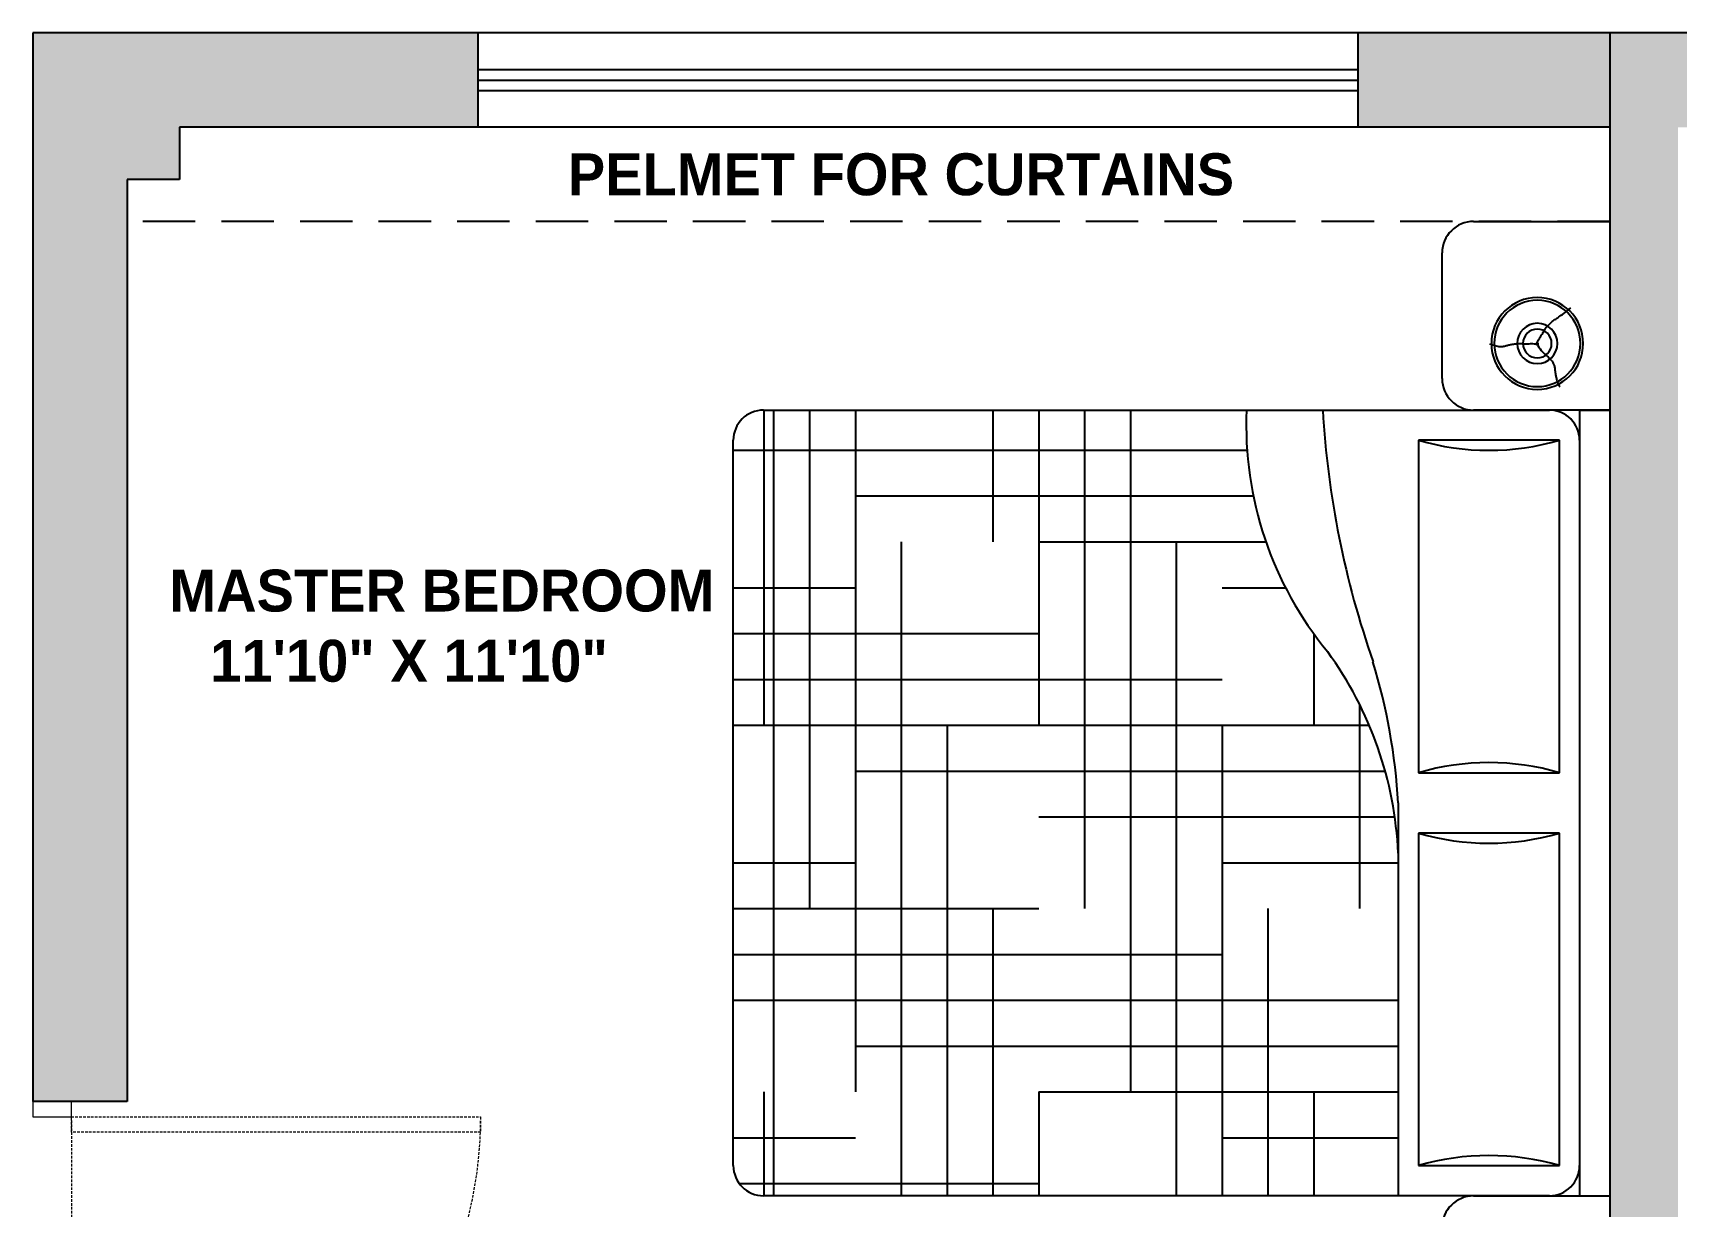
# Model space of a CAD drawing. Header units: inches. Extents: x 9636 to 21597, y -10243 to 557.
# Drawn here: x 15504.3 to 15661.1, y -7200.8 to -7088.8 of the extents above; entities that cross this region are included whole.
import ezdxf

# ---------------------------------------------------------------- set-up
doc = ezdxf.new("R2010")
doc.units = ezdxf.units.IN
doc.header["$MEASUREMENT"] = 0
for name, pattern in [('DASHED', [0.75, 0.5, -0.25]), ('DASHED2', [0.375, 0.25, -0.125]), ('HIDDEN', [0.375, 0.25, -0.125])]:
    doc.linetypes.add(name, pattern=pattern)
for name, color, linetype in [('A-Door-Frame', 1, 'Continuous'), ('A-Door-Swing', 8, 'HIDDEN'), ('IEL-HATCH-002', 7, 'Continuous'), ('TEFRİŞ', 11, 'Continuous')]:
    doc.layers.add(name, color=color, linetype=linetype)
doc.styles.add('MtXpl_Stylus_BT', font='')
doc.styles.get('MtXpl_Stylus_BT').set_extended_font_data('Stylus BT', bold=True)
pattern_1 = [(360, (14830.3, -3899.9), (744, 744), [744, -744]), (360, (14830.3, -4023.9), (744, 744), [744, -744]), (360, (14830.3, -4147.9), (744, 744), [744, -744]), (360, (14830.3, -4271.9), (744, 744), [744, -744]), (360, (14830.3, -4395.9), (744, 744), [744, -744]), (360, (14830.3, -4519.9), (744, 744), [744, -744]), (360, (14830.3, -4643.9), (744, 744), [744, -744]), (270, (15574.3, -3899.9), (-744, -744), [744, -744]), (270, (15698.3, -3899.9), (-744, -744), [744, -744]), (270, (15822.3, -3899.9), (-744, -744), [744, -744]), (270, (15946.3, -3899.9), (-744, -744), [744, -744]), (270, (16070.3, -3899.9), (-744, -744), [744, -744]), (270, (16194.3, -3899.9), (-744, -744), [744, -744]), (270, (16318.3, -3899.9), (-744, -744), [744, -744])]

msp = doc.modelspace()

# ---------------------------------------------------------------- hatches: boundary and pattern name
at = {"layer": 'IEL-HATCH-002', "true_color": 0x939598, "transparency": 33554687}
h = msp.add_hatch(color=252, dxfattribs=at)
h.dxf.hatch_style = 1
h.paths.add_polyline_path([(15546.79, -7088.83), (15504.29, -7088.83), (15504.29, -7190.83), (15507.96, -7190.83), (15513.29, -7190.83), (15513.29, -7102.83), (15518.29, -7102.83), (15518.29, -7097.83), (15546.79, -7097.83)])
h.paths.add_polyline_path([(15654.79, -7088.83), (15630.79, -7088.83), (15630.79, -7097.83), (15654.79, -7097.83)])
h.paths.add_polyline_path([(15733.29, -7088.83), (15654.79, -7088.83), (15654.79, -7307.83), (15661.29, -7307.83), (15661.29, -7097.83), (15733.29, -7097.83)])
h.paths.add_polyline_path([(15762.29, -7307.83), (15738.29, -7307.83), (15738.29, -7193.83), (15734.62, -7193.83), (15733.29, -7193.83), (15733.29, -7307.83), (15661.29, -7307.83), (15654.79, -7307.83), (15654.79, -7316.83), (15661.29, -7316.83), (15733.29, -7316.83), (15762.29, -7316.83), (15762.29, -7313.16)])
h.paths.add_polyline_path([(15654.79, -7307.83), (15513.29, -7307.83), (15513.29, -7288.12), (15513.29, -7244.83), (15522.79, -7244.83), (15522.79, -7239.83), (15513.29, -7239.83), (15513.29, -7232.83), (15504.29, -7232.83), (15504.29, -7316.83), (15654.79, -7316.83)])
h.paths.add_polyline_path([(15974.29, -7088.83), (15944.69, -7088.83), (15944.69, -7097.83), (15965.29, -7097.83), (15965.29, -7289.83), (15965.29, -7295.83), (15965.29, -7307.83), (15805.29, -7307.83), (15805.29, -7316.83), (15974.29, -7316.83)])
h.paths.add_polyline_path([(15852.69, -7088.83), (15834.69, -7088.83), (15834.69, -7097.83), (15852.69, -7097.83)], flags=17)
h.paths.add_polyline_path([(15761.69, -7088.83), (15733.29, -7088.83), (15733.29, -7163.83), (15738.29, -7163.83), (15738.29, -7097.83), (15761.69, -7097.83)])
h = msp.add_hatch(dxfattribs=at)
h.set_pattern_fill('AR-PARQ1', color=252, scale=62, angle=-90)
h.set_pattern_definition(pattern_1)
h.paths.add_polyline_path([(15634.6, -7199.83), (15634.6, -7167.13, 0.147224), (15627.87, -7147.9, -0.185244), (15620.12, -7124.83), (15574.02, -7124.83, 0.414214), (15571.13, -7127.71), (15571.13, -7196.94, 0.414214), (15574.02, -7199.83)])
h = msp.add_hatch(dxfattribs=at)
h.set_pattern_fill('AR-PARQ1', color=252, scale=62, angle=-90)
h.set_pattern_definition(pattern_1)
h.paths.add_polyline_path([(15634.6, -7199.83), (15634.6, -7167.13, 0.147224), (15627.87, -7147.9, -0.185244), (15620.12, -7124.83), (15574.02, -7124.83, 0.414214), (15571.13, -7127.71), (15571.13, -7196.94, 0.414214), (15574.02, -7199.83)])

# ---------------------------------------------------------------- linework, layer by layer
at = {"color": 252, "true_color": 0x939598}
for p, q in [((15654.79, -7088.83), (15504.29, -7088.83)), ((15504.29, -7088.83), (15504.29, -7190.83)), ((15546.79, -7097.83), (15546.79, -7088.83)), ((15630.79, -7097.83), (15630.79, -7088.83)), ((15733.29, -7088.83), (15654.79, -7088.83)), ((15654.79, -7088.83), (15654.79, -7316.83)), ((15546.79, -7092.33), (15630.79, -7092.33)), ((15546.79, -7093.33), (15630.79, -7093.33)), ((15546.79, -7094.33), (15630.79, -7094.33)), ((15654.79, -7097.83), (15518.29, -7097.83)), ((15518.29, -7097.83), (15518.29, -7102.83)), ((15518.29, -7102.83), (15513.29, -7102.83)), ((15513.29, -7102.83), (15513.29, -7190.83)), ((15641.79, -7106.83), (15654.79, -7106.83)), ((15654.79, -7106.83), (15654.79, -7124.83)), ((15638.79, -7121.83), (15638.79, -7109.83)), ((15654.79, -7124.83), (15641.79, -7124.83)), ((15513.29, -7190.83), (15504.29, -7190.83)), ((15641.79, -7199.83), (15654.79, -7199.83)), ((15654.79, -7199.83), (15654.79, -7217.83))]:
    msp.add_line(p, q, dxfattribs=at)
at = {"color": 252, "linetype": 'DASHED', "ltscale": 10, "true_color": 0x939598}
msp.add_line((15654.79, -7106.83), (15513.29, -7106.83), dxfattribs=at)
at = {"color": 252, "linetype": 'ByBlock', "true_color": 0x939598}
for p, q in [((15574.02, -7124.83), (15649.02, -7124.83)), ((15651.9, -7124.83), (15651.9, -7199.83)), ((15651.9, -7124.83), (15654.79, -7124.83)), ((15654.79, -7124.83), (15654.79, -7199.83)), ((15571.13, -7196.94), (15571.13, -7127.71)), ((15649.98, -7127.71), (15636.52, -7127.71)), ((15636.52, -7127.71), (15636.52, -7159.44)), ((15649.98, -7159.44), (15649.98, -7127.71)), ((15636.52, -7159.44), (15649.98, -7159.44)), ((15634.6, -7162.33), (15634.6, -7199.83)), ((15636.52, -7165.21), (15636.52, -7196.94)), ((15649.98, -7165.21), (15636.52, -7165.21)), ((15649.98, -7196.94), (15649.98, -7165.21)), ((15636.52, -7196.94), (15649.98, -7196.94)), ((15649.02, -7199.83), (15574.02, -7199.83)), ((15651.9, -7199.83), (15654.79, -7199.83))]:
    msp.add_line(p, q, dxfattribs=at)
at = {"color": 252, "true_color": 0x939598}
for centre, start, end in [((15641.79, -7109.83), 90, 180), ((15641.79, -7121.83), 180, 270), ((15641.79, -7202.83), 90, 180)]:
    msp.add_arc(centre, 3, start, end, dxfattribs=at)
at = {"color": 252, "linetype": 'ByBlock', "true_color": 0x939598}
for centre, radius, start, end in [((15574.02, -7127.71), 2.88, 90, 180), ((15654.07, -7126.27), 33.98, 177.5673, 219.5461), ((15715.93, -7119.62), 88.69, 183.3665, 199.2534), ((15649.02, -7127.71), 2.88, 0, 90), ((15643.25, -7104.63), 24.04, 253.7398, 286.2602), ((15599.28, -7168.7), 35.35, 2.5398, 36.0403), ((15577.1, -7165.65), 57.59, 3.3065, 16.9429), ((15643.25, -7182.52), 24.04, 73.7398, 106.2602), ((15643.25, -7142.13), 24.04, 253.7398, 286.2602), ((15574.02, -7196.94), 2.88, 180, 270), ((15643.25, -7220.02), 24.04, 73.7398, 106.2602), ((15649.02, -7196.94), 2.88, 270, 0)]:
    msp.add_arc(centre, radius, start, end, dxfattribs=at)
at = {"layer": 'A-Door-Frame', "color": 252, "lineweight": 5, "true_color": 0x939598}
msp.add_line((15504.29, -7190.83), (15507.96, -7190.83), dxfattribs=at)
msp.add_lwpolyline([(15504.29, -7190.83), (15504.29, -7192.29), (15507.96, -7192.29), (15507.96, -7190.83)], dxfattribs=at)
at = {"layer": 'A-Door-Swing', "color": 252, "linetype": 'DASHED2', "lineweight": 5, "true_color": 0x939598}
msp.add_line((15507.96, -7192.64), (15507.96, -7231.71), dxfattribs=at)
msp.add_lwpolyline([(15507.96, -7192.29), (15547.02, -7192.29), (15547.02, -7193.76), (15507.96, -7193.76)], close=True, dxfattribs=at)
msp.add_arc((15507.96, -7192.29), 39.07, 270, 0, dxfattribs=at)
at = {"layer": 'IEL-HATCH-002', "color": 252, "linetype": 'Continuous', "true_color": 0x939598, "transparency": 33554687}
for p, q in [((15574.04, -7124.83), (15574.04, -7154.91)), ((15578.41, -7124.83), (15578.41, -7172.41)), ((15582.79, -7124.83), (15582.79, -7189.91)), ((15595.91, -7124.83), (15595.91, -7137.41)), ((15600.29, -7124.83), (15600.29, -7154.91)), ((15604.66, -7124.83), (15604.66, -7172.41)), ((15609.04, -7124.83), (15609.04, -7189.91)), ((15571.13, -7128.66), (15620.17, -7128.66)), ((15582.79, -7133.03), (15620.77, -7133.03)), ((15587.16, -7137.41), (15587.16, -7199.83)), ((15600.29, -7137.41), (15621.97, -7137.41)), ((15613.41, -7137.41), (15613.41, -7199.83)), ((15571.13, -7141.78), (15582.79, -7141.78)), ((15617.79, -7141.78), (15623.84, -7141.78)), ((15571.13, -7146.16), (15600.29, -7146.16)), ((15626.54, -7146.19), (15626.54, -7154.91)), ((15571.13, -7150.53), (15617.79, -7150.53)), ((15630.91, -7152.92), (15630.91, -7172.41)), ((15571.13, -7154.91), (15631.83, -7154.91)), ((15591.54, -7154.91), (15591.54, -7199.83)), ((15617.79, -7154.91), (15617.79, -7199.83)), ((15582.79, -7159.28), (15633.35, -7159.28)), ((15600.29, -7163.66), (15634.27, -7163.66)), ((15571.13, -7168.03), (15582.79, -7168.03)), ((15617.79, -7168.03), (15634.6, -7168.03)), ((15571.13, -7172.41), (15600.29, -7172.41)), ((15595.91, -7172.41), (15595.91, -7199.83)), ((15622.16, -7172.41), (15622.16, -7199.83)), ((15571.13, -7176.78), (15617.79, -7176.78)), ((15571.13, -7181.16), (15634.6, -7181.16)), ((15582.79, -7185.53), (15634.6, -7185.53)), ((15574.04, -7189.91), (15574.04, -7199.83)), ((15600.29, -7189.91), (15600.29, -7199.83)), ((15600.29, -7189.91), (15634.6, -7189.91)), ((15626.54, -7189.91), (15626.54, -7199.83)), ((15571.13, -7194.28), (15582.79, -7194.28)), ((15617.79, -7194.28), (15634.6, -7194.28)), ((15571.7, -7198.66), (15600.29, -7198.66))]:
    msp.add_line(p, q, dxfattribs=at)
at = {"layer": 'TEFRİŞ', "color": 252, "linetype": 'Continuous', "true_color": 0x939598}
for p, q in [((15650.41, -7115.6), (15650.55, -7115.49)), ((15650.41, -7115.6), (15650.55, -7115.49)), ((15650.55, -7115.49), (15650.71, -7115.37)), ((15650.55, -7115.49), (15650.71, -7115.37)), ((15650.71, -7115.37), (15650.88, -7115.23)), ((15650.71, -7115.37), (15650.88, -7115.23)), ((15650.88, -7115.23), (15651.06, -7115.07)), ((15650.88, -7115.23), (15651.06, -7115.07)), ((15648.58, -7117.16), (15648.63, -7117.09)), ((15648.58, -7117.16), (15648.63, -7117.09)), ((15648.63, -7117.09), (15648.68, -7117.02)), ((15648.63, -7117.09), (15648.68, -7117.02)), ((15648.68, -7117.02), (15648.73, -7116.95)), ((15648.68, -7117.02), (15648.73, -7116.95)), ((15648.73, -7116.95), (15648.78, -7116.88)), ((15648.73, -7116.95), (15648.78, -7116.88)), ((15648.78, -7116.88), (15648.84, -7116.82)), ((15648.78, -7116.88), (15648.84, -7116.82)), ((15648.84, -7116.82), (15648.9, -7116.75)), ((15648.84, -7116.82), (15648.9, -7116.75)), ((15648.9, -7116.75), (15648.96, -7116.69)), ((15648.9, -7116.75), (15648.96, -7116.69)), ((15648.96, -7116.69), (15649.02, -7116.63)), ((15648.96, -7116.69), (15649.02, -7116.63)), ((15649.02, -7116.63), (15649.09, -7116.56)), ((15649.02, -7116.63), (15649.09, -7116.56)), ((15649.09, -7116.56), (15649.16, -7116.5)), ((15649.09, -7116.56), (15649.16, -7116.5)), ((15649.16, -7116.5), (15649.23, -7116.44)), ((15649.16, -7116.5), (15649.23, -7116.44)), ((15649.23, -7116.44), (15649.3, -7116.38)), ((15649.23, -7116.44), (15649.3, -7116.38)), ((15649.3, -7116.38), (15649.38, -7116.32)), ((15649.3, -7116.38), (15649.38, -7116.32)), ((15649.38, -7116.32), (15649.46, -7116.26)), ((15649.38, -7116.32), (15649.46, -7116.26)), ((15649.46, -7116.26), (15649.54, -7116.2)), ((15649.46, -7116.26), (15649.54, -7116.2)), ((15649.54, -7116.2), (15649.63, -7116.14)), ((15649.54, -7116.2), (15649.63, -7116.14)), ((15649.63, -7116.14), (15649.72, -7116.07)), ((15649.63, -7116.14), (15649.72, -7116.07)), ((15649.72, -7116.07), (15649.82, -7116.01)), ((15649.72, -7116.07), (15649.82, -7116.01)), ((15649.82, -7116.01), (15649.92, -7115.94)), ((15649.82, -7116.01), (15649.92, -7115.94)), ((15649.92, -7115.94), (15650.03, -7115.86)), ((15649.92, -7115.94), (15650.03, -7115.86)), ((15650.03, -7115.86), (15650.15, -7115.78)), ((15650.03, -7115.86), (15650.15, -7115.78)), ((15650.15, -7115.78), (15650.27, -7115.7)), ((15650.15, -7115.78), (15650.27, -7115.7)), ((15650.27, -7115.7), (15650.41, -7115.6)), ((15650.27, -7115.7), (15650.41, -7115.6)), ((15643.48, -7118.58), (15643.35, -7118.53)), ((15643.48, -7118.58), (15643.35, -7118.53)), ((15643.61, -7118.62), (15643.48, -7118.58)), ((15643.61, -7118.62), (15643.48, -7118.58)), ((15643.74, -7118.67), (15643.61, -7118.62)), ((15643.74, -7118.67), (15643.61, -7118.62)), ((15645.15, -7118.65), (15645.07, -7118.67)), ((15645.15, -7118.65), (15645.07, -7118.67)), ((15645.23, -7118.63), (15645.15, -7118.65)), ((15645.23, -7118.63), (15645.15, -7118.65)), ((15645.3, -7118.61), (15645.23, -7118.63)), ((15645.3, -7118.61), (15645.23, -7118.63)), ((15645.38, -7118.6), (15645.3, -7118.61)), ((15645.38, -7118.6), (15645.3, -7118.61)), ((15645.46, -7118.58), (15645.38, -7118.6)), ((15645.46, -7118.58), (15645.38, -7118.6)), ((15645.54, -7118.57), (15645.46, -7118.58)), ((15645.54, -7118.57), (15645.46, -7118.58)), ((15645.61, -7118.56), (15645.54, -7118.57)), ((15645.61, -7118.56), (15645.54, -7118.57)), ((15645.69, -7118.55), (15645.61, -7118.56)), ((15645.69, -7118.55), (15645.61, -7118.56)), ((15645.77, -7118.54), (15645.69, -7118.55)), ((15645.77, -7118.54), (15645.69, -7118.55)), ((15645.84, -7118.53), (15645.77, -7118.54)), ((15645.84, -7118.53), (15645.77, -7118.54)), ((15645.92, -7118.53), (15645.84, -7118.53)), ((15645.92, -7118.53), (15645.84, -7118.53)), ((15646, -7118.52), (15645.92, -7118.53)), ((15646, -7118.52), (15645.92, -7118.53)), ((15646.07, -7118.52), (15646, -7118.52)), ((15646.07, -7118.52), (15646, -7118.52)), ((15646.15, -7118.52), (15646.07, -7118.52)), ((15646.15, -7118.52), (15646.07, -7118.52)), ((15646.23, -7118.52), (15646.15, -7118.52)), ((15646.23, -7118.52), (15646.15, -7118.52)), ((15646.32, -7118.52), (15646.23, -7118.52)), ((15646.32, -7118.52), (15646.23, -7118.52)), ((15646.4, -7118.52), (15646.32, -7118.52)), ((15646.4, -7118.52), (15646.32, -7118.52)), ((15646.49, -7118.53), (15646.4, -7118.52)), ((15646.49, -7118.53), (15646.4, -7118.52)), ((15646.58, -7118.53), (15646.49, -7118.53)), ((15646.58, -7118.53), (15646.49, -7118.53)), ((15646.67, -7118.53), (15646.58, -7118.53)), ((15646.67, -7118.53), (15646.58, -7118.53)), ((15646.76, -7118.53), (15646.67, -7118.53)), ((15646.76, -7118.53), (15646.67, -7118.53)), ((15646.86, -7118.53), (15646.76, -7118.53)), ((15646.86, -7118.53), (15646.76, -7118.53)), ((15646.96, -7118.53), (15646.86, -7118.53)), ((15646.96, -7118.53), (15646.86, -7118.53)), ((15647.06, -7118.53), (15646.96, -7118.53)), ((15647.06, -7118.53), (15646.96, -7118.53)), ((15647.18, -7118.52), (15647.06, -7118.53)), ((15647.18, -7118.52), (15647.06, -7118.53)), ((15647.31, -7118.52), (15647.18, -7118.52)), ((15647.31, -7118.52), (15647.18, -7118.52)), ((15647.45, -7118.52), (15647.31, -7118.52)), ((15647.45, -7118.52), (15647.31, -7118.52)), ((15647.61, -7118.53), (15647.45, -7118.52)), ((15647.61, -7118.53), (15647.45, -7118.52)), ((15647.8, -7118.54), (15647.61, -7118.53)), ((15647.8, -7118.54), (15647.61, -7118.53)), ((15647.74, -7118.64), (15647.83, -7118.45)), ((15647.74, -7118.64), (15647.83, -7118.45)), ((15648.01, -7118.55), (15647.8, -7118.54)), ((15648.01, -7118.55), (15647.8, -7118.54)), ((15647.81, -7118.45), (15647.92, -7118.66)), ((15647.81, -7118.45), (15647.92, -7118.66)), ((15647.83, -7118.45), (15647.92, -7118.28)), ((15647.83, -7118.45), (15647.92, -7118.28)), ((15647.92, -7118.28), (15648, -7118.13)), ((15647.92, -7118.28), (15648, -7118.13)), ((15647.92, -7118.66), (15648.03, -7118.84)), ((15647.92, -7118.66), (15648.03, -7118.84)), ((15648, -7118.13), (15648.08, -7117.99)), ((15648, -7118.13), (15648.08, -7117.99)), ((15648.08, -7117.99), (15648.15, -7117.87)), ((15648.08, -7117.99), (15648.15, -7117.87)), ((15648.15, -7117.87), (15648.22, -7117.76)), ((15648.15, -7117.87), (15648.22, -7117.76)), ((15648.22, -7117.76), (15648.28, -7117.66)), ((15648.22, -7117.76), (15648.28, -7117.66)), ((15648.28, -7117.66), (15648.33, -7117.57)), ((15648.28, -7117.66), (15648.33, -7117.57)), ((15648.33, -7117.57), (15648.39, -7117.48)), ((15648.33, -7117.57), (15648.39, -7117.48)), ((15648.39, -7117.48), (15648.44, -7117.39)), ((15648.39, -7117.48), (15648.44, -7117.39)), ((15648.44, -7117.39), (15648.49, -7117.31)), ((15648.44, -7117.39), (15648.49, -7117.31)), ((15648.49, -7117.31), (15648.53, -7117.24)), ((15648.49, -7117.31), (15648.53, -7117.24)), ((15648.53, -7117.24), (15648.58, -7117.16)), ((15648.53, -7117.24), (15648.58, -7117.16)), ((15643.86, -7118.71), (15643.74, -7118.67)), ((15643.86, -7118.71), (15643.74, -7118.67)), ((15643.98, -7118.74), (15643.86, -7118.71)), ((15643.98, -7118.74), (15643.86, -7118.71)), ((15644.09, -7118.77), (15643.98, -7118.74)), ((15644.09, -7118.77), (15643.98, -7118.74)), ((15644.2, -7118.79), (15644.09, -7118.77)), ((15644.2, -7118.79), (15644.09, -7118.77)), ((15644.3, -7118.8), (15644.2, -7118.79)), ((15644.3, -7118.8), (15644.2, -7118.79)), ((15644.4, -7118.8), (15644.3, -7118.8)), ((15644.4, -7118.8), (15644.3, -7118.8)), ((15644.49, -7118.8), (15644.4, -7118.8)), ((15644.49, -7118.8), (15644.4, -7118.8)), ((15644.58, -7118.79), (15644.49, -7118.8)), ((15644.58, -7118.79), (15644.49, -7118.8)), ((15644.66, -7118.77), (15644.58, -7118.79)), ((15644.66, -7118.77), (15644.58, -7118.79)), ((15644.75, -7118.75), (15644.66, -7118.77)), ((15644.75, -7118.75), (15644.66, -7118.77)), ((15644.83, -7118.73), (15644.75, -7118.75)), ((15644.83, -7118.73), (15644.75, -7118.75)), ((15644.91, -7118.71), (15644.83, -7118.73)), ((15644.91, -7118.71), (15644.83, -7118.73)), ((15644.99, -7118.69), (15644.91, -7118.71)), ((15644.99, -7118.69), (15644.91, -7118.71)), ((15645.07, -7118.67), (15644.99, -7118.69)), ((15645.07, -7118.67), (15644.99, -7118.69)), ((15648.03, -7118.84), (15648.14, -7119)), ((15648.03, -7118.84), (15648.14, -7119)), ((15648.14, -7119), (15648.24, -7119.13)), ((15648.14, -7119), (15648.24, -7119.13)), ((15648.24, -7119.13), (15648.35, -7119.25)), ((15648.24, -7119.13), (15648.35, -7119.25)), ((15648.35, -7119.25), (15648.45, -7119.36)), ((15648.35, -7119.25), (15648.45, -7119.36)), ((15648.45, -7119.36), (15648.55, -7119.45)), ((15648.45, -7119.36), (15648.55, -7119.45)), ((15648.55, -7119.45), (15648.64, -7119.53)), ((15648.55, -7119.45), (15648.64, -7119.53)), ((15648.64, -7119.53), (15648.73, -7119.61)), ((15648.64, -7119.53), (15648.73, -7119.61)), ((15648.73, -7119.61), (15648.82, -7119.69)), ((15648.73, -7119.61), (15648.82, -7119.69)), ((15648.82, -7119.69), (15648.9, -7119.76)), ((15648.82, -7119.69), (15648.9, -7119.76)), ((15648.9, -7119.76), (15648.98, -7119.83)), ((15648.9, -7119.76), (15648.98, -7119.83)), ((15648.98, -7119.83), (15649.05, -7119.89)), ((15648.98, -7119.83), (15649.05, -7119.89)), ((15649.05, -7119.89), (15649.11, -7119.96)), ((15649.05, -7119.89), (15649.11, -7119.96)), ((15649.11, -7119.96), (15649.17, -7120.03)), ((15649.11, -7119.96), (15649.17, -7120.03)), ((15649.17, -7120.03), (15649.23, -7120.09)), ((15649.17, -7120.03), (15649.23, -7120.09)), ((15649.23, -7120.09), (15649.28, -7120.16)), ((15649.23, -7120.09), (15649.28, -7120.16)), ((15649.28, -7120.16), (15649.32, -7120.23)), ((15649.28, -7120.16), (15649.32, -7120.23)), ((15649.32, -7120.23), (15649.36, -7120.3)), ((15649.32, -7120.23), (15649.36, -7120.3)), ((15649.36, -7120.3), (15649.4, -7120.38)), ((15649.36, -7120.3), (15649.4, -7120.38)), ((15649.4, -7120.38), (15649.43, -7120.45)), ((15649.4, -7120.38), (15649.43, -7120.45)), ((15649.43, -7120.45), (15649.45, -7120.52)), ((15649.43, -7120.45), (15649.45, -7120.52)), ((15649.45, -7120.52), (15649.48, -7120.59)), ((15649.45, -7120.52), (15649.48, -7120.59)), ((15649.48, -7120.59), (15649.5, -7120.67)), ((15649.48, -7120.59), (15649.5, -7120.67)), ((15649.5, -7120.67), (15649.51, -7120.74)), ((15649.5, -7120.67), (15649.51, -7120.74)), ((15649.51, -7120.74), (15649.53, -7120.82)), ((15649.51, -7120.74), (15649.53, -7120.82)), ((15649.53, -7120.82), (15649.54, -7120.89)), ((15649.53, -7120.82), (15649.54, -7120.89)), ((15649.54, -7120.89), (15649.55, -7120.96)), ((15649.54, -7120.89), (15649.55, -7120.96)), ((15649.55, -7120.96), (15649.56, -7121.04)), ((15649.55, -7120.96), (15649.56, -7121.04)), ((15649.56, -7121.04), (15649.57, -7121.11)), ((15649.56, -7121.04), (15649.57, -7121.11)), ((15649.57, -7121.11), (15649.58, -7121.18)), ((15649.57, -7121.11), (15649.58, -7121.18)), ((15649.58, -7121.18), (15649.59, -7121.26)), ((15649.58, -7121.18), (15649.59, -7121.26)), ((15649.59, -7121.26), (15649.6, -7121.33)), ((15649.59, -7121.26), (15649.6, -7121.33)), ((15649.6, -7121.33), (15649.61, -7121.41)), ((15649.6, -7121.33), (15649.61, -7121.41)), ((15649.61, -7121.41), (15649.62, -7121.48)), ((15649.61, -7121.41), (15649.62, -7121.48)), ((15649.62, -7121.48), (15649.63, -7121.56)), ((15649.62, -7121.48), (15649.63, -7121.56)), ((15649.63, -7121.56), (15649.65, -7121.64)), ((15649.63, -7121.56), (15649.65, -7121.64)), ((15649.65, -7121.64), (15649.67, -7121.72)), ((15649.65, -7121.64), (15649.67, -7121.72)), ((15649.67, -7121.72), (15649.69, -7121.81)), ((15649.67, -7121.72), (15649.69, -7121.81)), ((15649.69, -7121.81), (15649.71, -7121.9)), ((15649.69, -7121.81), (15649.71, -7121.9)), ((15649.71, -7121.9), (15649.74, -7121.99)), ((15649.71, -7121.9), (15649.74, -7121.99)), ((15649.74, -7121.99), (15649.77, -7122.09)), ((15649.74, -7121.99), (15649.77, -7122.09)), ((15649.77, -7122.09), (15649.8, -7122.19)), ((15649.77, -7122.09), (15649.8, -7122.19)), ((15649.8, -7122.19), (15649.83, -7122.28)), ((15649.8, -7122.19), (15649.83, -7122.28)), ((15649.83, -7122.28), (15649.87, -7122.38)), ((15649.83, -7122.28), (15649.87, -7122.38)), ((15649.87, -7122.38), (15649.92, -7122.46)), ((15649.87, -7122.38), (15649.92, -7122.46)), ((15649.92, -7122.46), (15649.96, -7122.54)), ((15649.92, -7122.46), (15649.96, -7122.54)), ((15649.96, -7122.54), (15650.01, -7122.61)), ((15649.96, -7122.54), (15650.01, -7122.61))]:
    msp.add_line(p, q, dxfattribs=at)
at = {"layer": 'TEFRİŞ', "color": 252, "linetype": 'Continuous', "true_color": 0x939598, "extrusion": (0, 0, -1)}
for major_axis, start_param, end_param in [((-3.1, 3.1), 3.926991, 10.210176), ((-2.91, -2.91), 5.497787, 11.780972), ((-2.91, -2.91), 5.497787, 11.780972), ((-1.36, -1.36), 5.497787, 11.780972), ((-1.36, -1.36), 5.497787, 11.780972), ((-0.969, -0.969), 5.497787, 11.780972), ((-0.969, -0.969), 5.497787, 11.780972)]:
    msp.add_ellipse((15647.87, -7118.47), major_axis=major_axis, ratio=1, start_param=start_param, end_param=end_param, dxfattribs=at)

# ---------------------------------------------------------------- texts
at = {"color": 252, "true_color": 0x939598, "style": 'MtXpl_Stylus_BT'}
for s, p in [('PELMET FOR CURTAINS', (15555.34, -7104.33)), ('MASTER BEDROOM', (15517.32, -7144.06)), ('11\'10" X 11\'10"', (15521.22, -7150.76))]:
    msp.add_text(s, height=4, rotation=0.0094, dxfattribs=at).set_placement(p)

doc.saveas('drawing.dxf')
